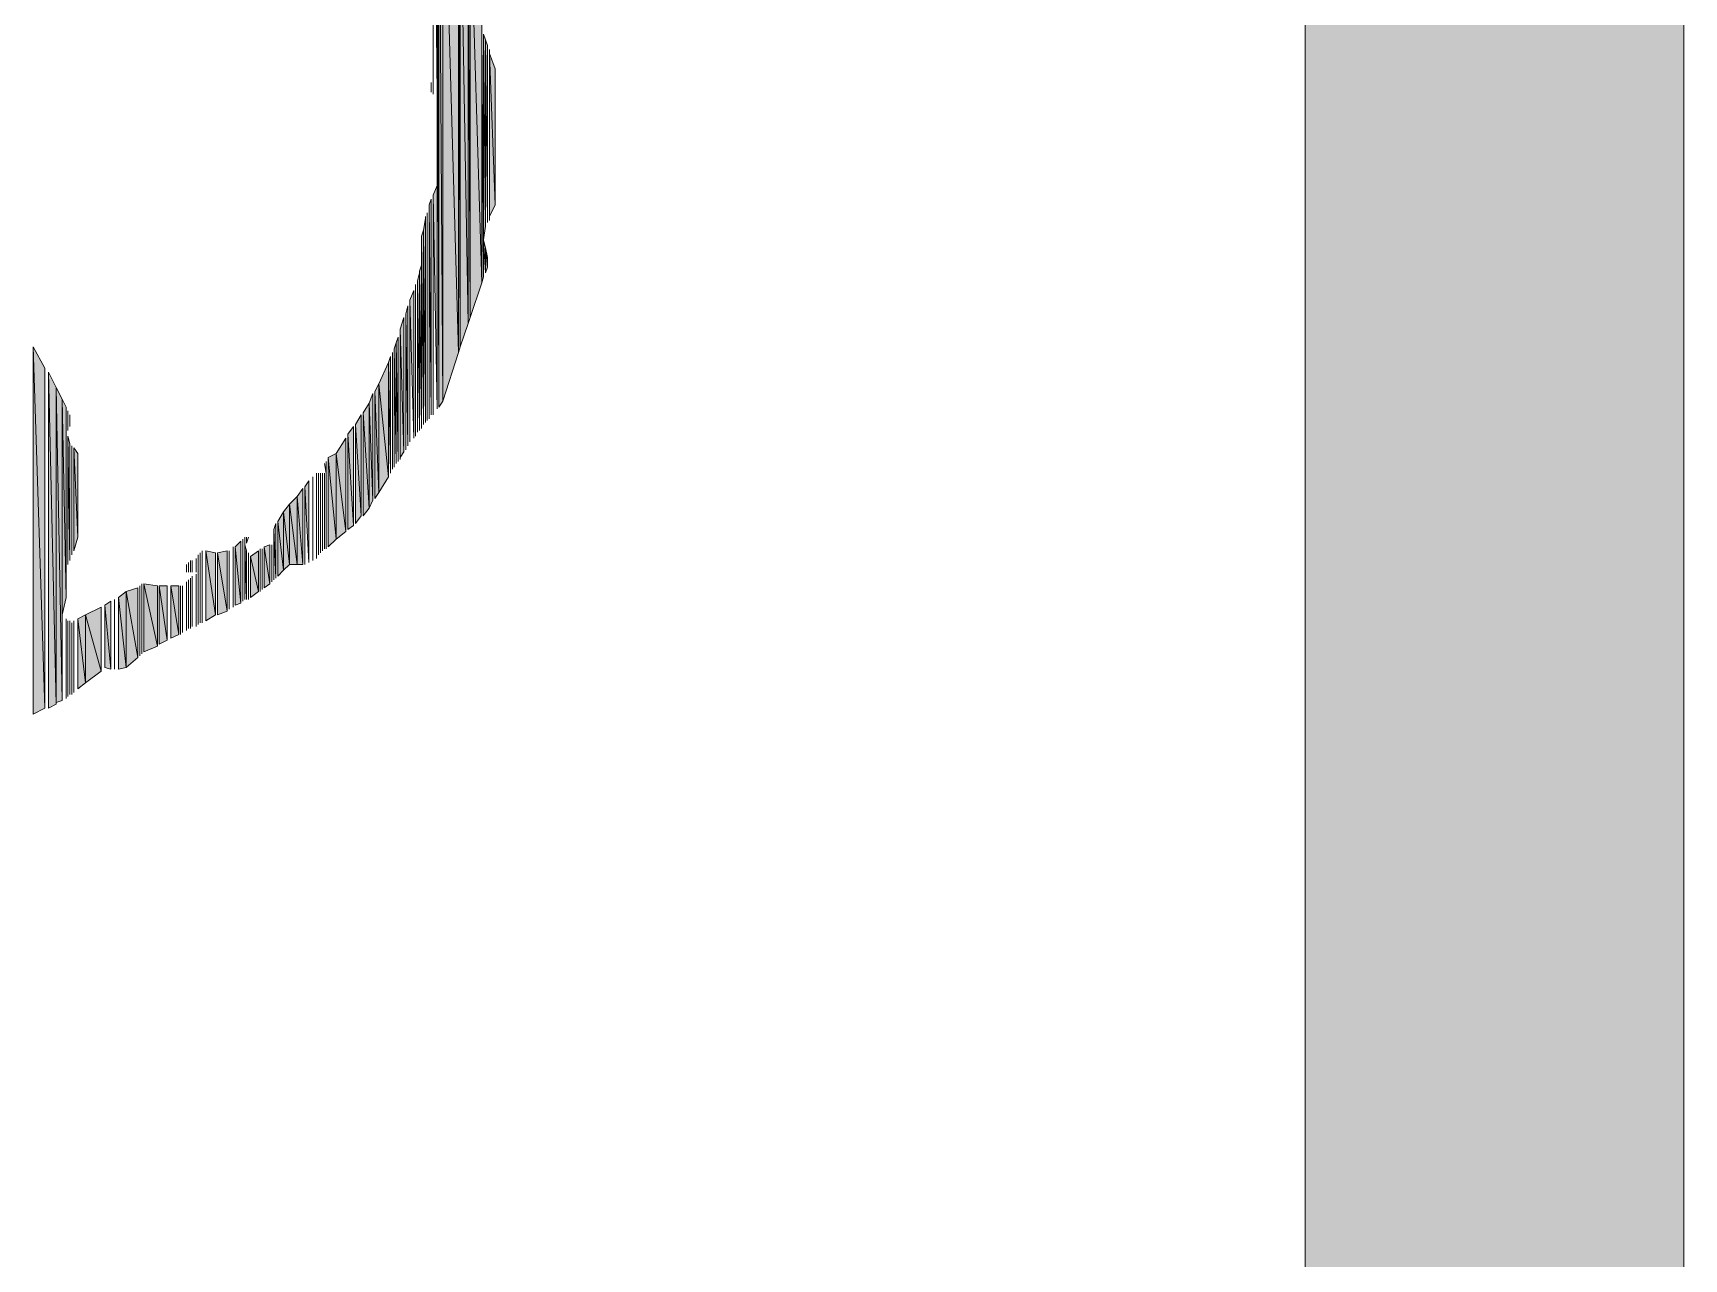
# Model space of a CAD drawing. Header units: millimetres. Extents: x -30643 to 86172, y -19411 to 63186.
# Drawn here: x 83676 to 84274, y -663 to -219 of the extents above; entities that cross this region are included whole.
import ezdxf

# ---------------------------------------------------------------- set-up
doc = ezdxf.new("R2010")
doc.units = ezdxf.units.MM

msp = doc.modelspace()

# ---------------------------------------------------------------- hatches: boundary and pattern name
h = msp.add_hatch(color=0)
h.dxf.hatch_style = 2
h.paths.add_polyline_path([(84273.84, -17512.85), (84136.62, -17374.93), (84136.62, 61150.03), (84273.84, 61287.95)])
h = msp.add_hatch(color=0)
h.dxf.hatch_style = 2
h.paths.add_polyline_path([(83820.67, -219.93), (83820.67, -236.12), (83820.67, -103.83)])
h = msp.add_hatch(color=0)
h.dxf.hatch_style = 2
h.paths.add_polyline_path([(83820.67, -236.12), (83820.67, -105.94), (83820.67, -103.83)])
h = msp.add_hatch(color=0)
h.dxf.hatch_style = 2
h.paths.add_polyline_path([(83822.08, -241.04), (83822.08, -110.16), (83820.67, -105.94)])
h = msp.add_hatch(color=0)
h.dxf.hatch_style = 2
h.paths.add_polyline_path([(83822.78, -354.34), (83822.78, -132.68), (83822.08, -130.57)])
h = msp.add_hatch(color=0)
h.dxf.hatch_style = 2
h.paths.add_polyline_path([(83822.78, -354.34), (83824.19, -352.22), (83822.78, -132.68)])
h = msp.add_hatch(color=0)
h.dxf.hatch_style = 2
h.paths.add_polyline_path([(83824.19, -352.22), (83824.19, -137.6), (83822.78, -132.68)])
h = msp.add_hatch(color=0)
h.dxf.hatch_style = 2
h.paths.add_polyline_path([(83824.19, -352.22), (83829.82, -334.63), (83824.19, -137.6)])
h = msp.add_hatch(color=0)
h.dxf.hatch_style = 2
h.paths.add_polyline_path([(83829.82, -334.63), (83829.82, -155.19), (83824.19, -137.6)])
h = msp.add_hatch(color=0)
h.dxf.hatch_style = 2
h.paths.add_polyline_path([(83829.82, -334.63), (83830.52, -332.52), (83829.82, -155.19)])
h = msp.add_hatch(color=0)
h.dxf.hatch_style = 2
h.paths.add_polyline_path([(83830.52, -332.52), (83830.52, -158.01), (83829.82, -155.19)])
h = msp.add_hatch(color=0)
h.dxf.hatch_style = 2
h.paths.add_polyline_path([(83830.52, -332.52), (83833.33, -324.08), (83830.52, -158.01)])
h = msp.add_hatch(color=0)
h.dxf.hatch_style = 2
h.paths.add_polyline_path([(83833.33, -324.08), (83833.33, -167.86), (83830.52, -158.01)])
h = msp.add_hatch(color=0)
h.dxf.hatch_style = 2
h.paths.add_polyline_path([(83833.33, -324.08), (83834.04, -321.97), (83833.33, -167.86)])
h = msp.add_hatch(color=0)
h.dxf.hatch_style = 2
h.paths.add_polyline_path([(83834.04, -321.97), (83834.04, -171.38), (83833.33, -167.86)])
h = msp.add_hatch(color=0)
h.dxf.hatch_style = 2
h.paths.add_polyline_path([(83834.04, -321.97), (83838.26, -309.3), (83834.04, -171.38)])
h = msp.add_hatch(color=0)
h.dxf.hatch_style = 2
h.paths.add_polyline_path([(83838.26, -309.3), (83838.26, -193.9), (83834.04, -171.38)])
h = msp.add_hatch(color=0)
h.dxf.hatch_style = 2
h.paths.add_polyline_path([(83838.26, -309.3), (83838.96, -307.19), (83838.26, -217.82)])
h = msp.add_hatch(color=0)
h.dxf.hatch_style = 2
h.paths.add_polyline_path([(83838.96, -293.82), (83839.67, -288.89), (83838.96, -219.23)])
h = msp.add_hatch(color=0)
h.dxf.hatch_style = 2
h.paths.add_polyline_path([(83839.67, -288.89), (83839.67, -221.34), (83838.96, -219.23)])
h = msp.add_hatch(color=0)
h.dxf.hatch_style = 2
h.paths.add_polyline_path([(83840.37, -287.49), (83840.37, -223.45), (83839.67, -221.34)])
h = msp.add_hatch(color=0)
h.dxf.hatch_style = 2
h.paths.add_polyline_path([(83841.07, -285.38), (83843.19, -281.15), (83841.07, -226.27)])
h = msp.add_hatch(color=0)
h.dxf.hatch_style = 2
h.paths.add_polyline_path([(83843.19, -281.15), (83843.19, -231.9), (83841.07, -226.27)])
h = msp.add_hatch(color=0)
h.dxf.hatch_style = 2
h.paths.add_polyline_path([(83822.08, -355.04), (83822.08, -274.12), (83820.67, -277.63)])
h = msp.add_hatch(color=0)
h.dxf.hatch_style = 2
h.paths.add_polyline_path([(83819.96, -357.15), (83819.96, -279.04), (83819.26, -281.15)])
h = msp.add_hatch(color=0)
h.dxf.hatch_style = 2
h.paths.add_polyline_path([(83817.85, -359.97), (83817.85, -286.08), (83817.15, -290.3)])
h = msp.add_hatch(color=0)
h.dxf.hatch_style = 2
h.paths.add_polyline_path([(83817.15, -360.67), (83817.15, -290.3), (83816.45, -292.41)])
h = msp.add_hatch(color=0)
h.dxf.hatch_style = 2
h.paths.add_polyline_path([(83816.45, -361.37), (83816.45, -292.41), (83816.45, -300.86)])
h = msp.add_hatch(color=0)
h.dxf.hatch_style = 2
h.paths.add_polyline_path([(83839.67, -305.78), (83839.67, -296.63), (83838.96, -293.82)])
h = msp.add_hatch(color=0)
h.dxf.hatch_style = 2
h.paths.add_polyline_path([(83839.67, -305.78), (83840.37, -303.67), (83839.67, -296.63)])
h = msp.add_hatch(color=0)
h.dxf.hatch_style = 2
h.paths.add_polyline_path([(83840.37, -303.67), (83840.37, -300.15), (83839.67, -296.63)])
h = msp.add_hatch(color=0)
h.dxf.hatch_style = 2
h.paths.add_polyline_path([(83816.45, -362.08), (83816.45, -302.97), (83815.74, -305.08)])
h = msp.add_hatch(color=0)
h.dxf.hatch_style = 2
h.paths.add_polyline_path([(83816.45, -362.08), (83816.45, -300.86), (83816.45, -302.97)])
h = msp.add_hatch(color=0)
h.dxf.hatch_style = 2
h.paths.add_polyline_path([(83815.74, -362.78), (83815.74, -305.78), (83815.04, -308.6)])
h = msp.add_hatch(color=0)
h.dxf.hatch_style = 2
h.paths.add_polyline_path([(83813.63, -365.59), (83813.63, -312.12), (83812.22, -315.63)])
h = msp.add_hatch(color=0)
h.dxf.hatch_style = 2
h.paths.add_polyline_path([(83810.11, -370.52), (83810.11, -321.97), (83808.71, -326.19)])
h = msp.add_hatch(color=0)
h.dxf.hatch_style = 2
h.paths.add_polyline_path([(83811.52, -368.41), (83811.52, -317.74), (83810.82, -320.56)])
h = msp.add_hatch(color=0)
h.dxf.hatch_style = 2
h.paths.add_polyline_path([(83808.71, -372.63), (83808.71, -326.19), (83808.71, -328.3)])
h = msp.add_hatch(color=0)
h.dxf.hatch_style = 2
h.paths.add_polyline_path([(83808.71, -372.63), (83810.11, -370.52), (83808.71, -326.19)])
h = msp.add_hatch(color=0)
h.dxf.hatch_style = 2
h.paths.add_polyline_path([(83675.71, -465.52), (83679.93, -463.41), (83675.71, -332.52)])
h = msp.add_hatch(color=0)
h.dxf.hatch_style = 2
h.paths.add_polyline_path([(83679.93, -463.41), (83679.93, -340.26), (83675.71, -332.52)])
h = msp.add_hatch(color=0)
h.dxf.hatch_style = 2
h.paths.add_polyline_path([(83807.3, -374.74), (83807.3, -331.11), (83806.59, -333.23)])
h = msp.add_hatch(color=0)
h.dxf.hatch_style = 2
h.paths.add_polyline_path([(83808, -374.04), (83808, -329), (83807.3, -331.11)])
h = msp.add_hatch(color=0)
h.dxf.hatch_style = 2
h.paths.add_polyline_path([(83804.48, -379.67), (83804.48, -338.15), (83800.96, -345.89)])
h = msp.add_hatch(color=0)
h.dxf.hatch_style = 2
h.paths.add_polyline_path([(83805.19, -378.26), (83805.19, -336.04), (83804.48, -338.15)])
h = msp.add_hatch(color=0)
h.dxf.hatch_style = 2
h.paths.add_polyline_path([(83681.34, -463.41), (83684.15, -462), (83681.34, -341.67)])
h = msp.add_hatch(color=0)
h.dxf.hatch_style = 2
h.paths.add_polyline_path([(83684.15, -462), (83684.15, -347.3), (83681.34, -341.67)])
h = msp.add_hatch(color=0)
h.dxf.hatch_style = 2
h.paths.add_polyline_path([(83800.96, -385.3), (83800.96, -345.89), (83799.56, -348.71)])
h = msp.add_hatch(color=0)
h.dxf.hatch_style = 2
h.paths.add_polyline_path([(83800.96, -385.3), (83804.48, -379.67), (83800.96, -345.89)])
h = msp.add_hatch(color=0)
h.dxf.hatch_style = 2
h.paths.add_polyline_path([(83684.15, -461.3), (83686.27, -460.59), (83684.15, -347.3)])
h = msp.add_hatch(color=0)
h.dxf.hatch_style = 2
h.paths.add_polyline_path([(83686.27, -460.59), (83686.27, -351.52), (83684.15, -347.3)])
h = msp.add_hatch(color=0)
h.dxf.hatch_style = 2
h.paths.add_polyline_path([(83686.27, -429.63), (83687.67, -423.3), (83686.27, -351.52)])
h = msp.add_hatch(color=0)
h.dxf.hatch_style = 2
h.paths.add_polyline_path([(83687.67, -423.3), (83687.67, -354.34), (83686.27, -351.52)])
h = msp.add_hatch(color=0)
h.dxf.hatch_style = 2
h.paths.add_polyline_path([(83798.85, -388.11), (83798.85, -349.41), (83797.45, -352.93)])
h = msp.add_hatch(color=0)
h.dxf.hatch_style = 2
h.paths.add_polyline_path([(83799.56, -387.41), (83800.96, -385.3), (83799.56, -348.71)])
h = msp.add_hatch(color=0)
h.dxf.hatch_style = 2
h.paths.add_polyline_path([(83794.63, -393.74), (83794.63, -357.15), (83792.52, -360.67)])
h = msp.add_hatch(color=0)
h.dxf.hatch_style = 2
h.paths.add_polyline_path([(83797.45, -390.93), (83797.45, -352.93), (83795.34, -356.45)])
h = msp.add_hatch(color=0)
h.dxf.hatch_style = 2
h.paths.add_polyline_path([(83795.34, -393.74), (83797.45, -390.93), (83795.34, -356.45)])
h = msp.add_hatch(color=0)
h.dxf.hatch_style = 2
h.paths.add_polyline_path([(83797.45, -390.93), (83798.85, -388.11), (83797.45, -352.93)])
h = msp.add_hatch(color=0)
h.dxf.hatch_style = 2
h.paths.add_polyline_path([(83791.82, -397.26), (83791.82, -361.37), (83789.71, -364.19)])
h = msp.add_hatch(color=0)
h.dxf.hatch_style = 2
h.paths.add_polyline_path([(83789.71, -398.67), (83791.82, -397.26), (83789.71, -364.19)])
h = msp.add_hatch(color=0)
h.dxf.hatch_style = 2
h.paths.add_polyline_path([(83792.52, -396.56), (83794.63, -393.74), (83792.52, -360.67)])
h = msp.add_hatch(color=0)
h.dxf.hatch_style = 2
h.paths.add_polyline_path([(83689.08, -409.93), (83689.08, -367.71), (83688.38, -364.89)])
h = msp.add_hatch(color=0)
h.dxf.hatch_style = 2
h.paths.add_polyline_path([(83690.49, -406.41), (83691.89, -401.48), (83690.49, -369.11)])
h = msp.add_hatch(color=0)
h.dxf.hatch_style = 2
h.paths.add_polyline_path([(83691.89, -401.48), (83691.89, -371.22), (83690.49, -369.11)])
h = msp.add_hatch(color=0)
h.dxf.hatch_style = 2
h.paths.add_polyline_path([(83789, -399.37), (83789, -365.59), (83785.48, -371.22)])
h = msp.add_hatch(color=0)
h.dxf.hatch_style = 2
h.paths.add_polyline_path([(83785.48, -402.19), (83785.48, -371.22), (83782.67, -372.63)])
h = msp.add_hatch(color=0)
h.dxf.hatch_style = 2
h.paths.add_polyline_path([(83782.67, -405), (83785.48, -402.19), (83782.67, -372.63)])
h = msp.add_hatch(color=0)
h.dxf.hatch_style = 2
h.paths.add_polyline_path([(83785.48, -402.19), (83789, -399.37), (83785.48, -371.22)])
h = msp.add_hatch(color=0)
h.dxf.hatch_style = 2
h.paths.add_polyline_path([(83775.63, -410.63), (83775.63, -381.08), (83774.22, -383.19)])
h = msp.add_hatch(color=0)
h.dxf.hatch_style = 2
h.paths.add_polyline_path([(83771.41, -411.33), (83771.41, -386.71), (83768.6, -389.52)])
h = msp.add_hatch(color=0)
h.dxf.hatch_style = 2
h.paths.add_polyline_path([(83773.52, -411.33), (83773.52, -383.89), (83771.41, -386.71)])
h = msp.add_hatch(color=0)
h.dxf.hatch_style = 2
h.paths.add_polyline_path([(83771.41, -411.33), (83773.52, -411.33), (83771.41, -386.71)])
h = msp.add_hatch(color=0)
h.dxf.hatch_style = 2
h.paths.add_polyline_path([(83766.48, -413.44), (83766.48, -392.33), (83764.37, -395.85)])
h = msp.add_hatch(color=0)
h.dxf.hatch_style = 2
h.paths.add_polyline_path([(83768.6, -411.33), (83768.6, -389.52), (83766.48, -392.33)])
h = msp.add_hatch(color=0)
h.dxf.hatch_style = 2
h.paths.add_polyline_path([(83766.48, -413.44), (83768.6, -411.33), (83766.48, -392.33)])
h = msp.add_hatch(color=0)
h.dxf.hatch_style = 2
h.paths.add_polyline_path([(83768.6, -411.33), (83771.41, -411.33), (83768.6, -389.52)])
h = msp.add_hatch(color=0)
h.dxf.hatch_style = 2
h.paths.add_polyline_path([(83763.67, -416.26), (83763.67, -396.56), (83762.97, -398.67)])
h = msp.add_hatch(color=0)
h.dxf.hatch_style = 2
h.paths.add_polyline_path([(83764.37, -415.56), (83766.48, -413.44), (83764.37, -395.85)])
h = msp.add_hatch(color=0)
h.dxf.hatch_style = 2
h.paths.add_polyline_path([(83738.34, -431.74), (83741.86, -429.63), (83738.34, -406.41)])
h = msp.add_hatch(color=0)
h.dxf.hatch_style = 2
h.paths.add_polyline_path([(83741.86, -429.63), (83741.86, -407.11), (83738.34, -406.41)])
h = msp.add_hatch(color=0)
h.dxf.hatch_style = 2
h.paths.add_polyline_path([(83746.08, -428.22), (83746.08, -406.41), (83742.56, -407.11)])
h = msp.add_hatch(color=0)
h.dxf.hatch_style = 2
h.paths.add_polyline_path([(83751, -425.41), (83751, -402.89), (83748.89, -405)])
h = msp.add_hatch(color=0)
h.dxf.hatch_style = 2
h.paths.add_polyline_path([(83748.89, -426.11), (83751, -425.41), (83748.89, -405)])
h = msp.add_hatch(color=0)
h.dxf.hatch_style = 2
h.paths.add_polyline_path([(83753.11, -424), (83753.11, -406.41), (83752.41, -404.3)])
h = msp.add_hatch(color=0)
h.dxf.hatch_style = 2
h.paths.add_polyline_path([(83757.34, -421.19), (83757.34, -406.41), (83754.52, -408.52)])
h = msp.add_hatch(color=0)
h.dxf.hatch_style = 2
h.paths.add_polyline_path([(83761.56, -418.37), (83761.56, -404.3), (83759.45, -405)])
h = msp.add_hatch(color=0)
h.dxf.hatch_style = 2
h.paths.add_polyline_path([(83759.45, -419.78), (83761.56, -418.37), (83759.45, -405)])
h = msp.add_hatch(color=0)
h.dxf.hatch_style = 2
h.paths.add_polyline_path([(83742.56, -429.63), (83746.08, -428.22), (83742.56, -407.11)])
h = msp.add_hatch(color=0)
h.dxf.hatch_style = 2
h.paths.add_polyline_path([(83754.52, -423.3), (83757.34, -421.19), (83754.52, -408.52)])
h = msp.add_hatch(color=0)
h.dxf.hatch_style = 2
h.paths.add_polyline_path([(83687.67, -423.3), (83687.67, -419.78), (83687.67, -413.44)])
h = msp.add_hatch(color=0)
h.dxf.hatch_style = 2
h.paths.add_polyline_path([(83715.82, -443), (83720.75, -440.89), (83715.82, -418.37)])
h = msp.add_hatch(color=0)
h.dxf.hatch_style = 2
h.paths.add_polyline_path([(83720.75, -440.89), (83720.75, -419.07), (83715.82, -418.37)])
h = msp.add_hatch(color=0)
h.dxf.hatch_style = 2
h.paths.add_polyline_path([(83709.49, -448.63), (83709.49, -421.19), (83706.67, -423.3)])
h = msp.add_hatch(color=0)
h.dxf.hatch_style = 2
h.paths.add_polyline_path([(83706.67, -449.33), (83709.49, -448.63), (83706.67, -423.3)])
h = msp.add_hatch(color=0)
h.dxf.hatch_style = 2
h.paths.add_polyline_path([(83713.71, -445.11), (83713.71, -419.78), (83709.49, -421.19)])
h = msp.add_hatch(color=0)
h.dxf.hatch_style = 2
h.paths.add_polyline_path([(83709.49, -448.63), (83713.71, -445.11), (83709.49, -421.19)])
h = msp.add_hatch(color=0)
h.dxf.hatch_style = 2
h.paths.add_polyline_path([(83721.45, -440.18), (83724.26, -438.78), (83721.45, -419.07)])
h = msp.add_hatch(color=0)
h.dxf.hatch_style = 2
h.paths.add_polyline_path([(83724.26, -438.78), (83724.26, -419.07), (83721.45, -419.07)])
h = msp.add_hatch(color=0)
h.dxf.hatch_style = 2
h.paths.add_polyline_path([(83725.67, -438.07), (83728.49, -436.67), (83725.67, -419.07)])
h = msp.add_hatch(color=0)
h.dxf.hatch_style = 2
h.paths.add_polyline_path([(83728.49, -436.67), (83728.49, -419.07), (83725.67, -419.07)])
h = msp.add_hatch(color=0)
h.dxf.hatch_style = 2
h.paths.add_polyline_path([(83694.71, -454.26), (83694.71, -429.63), (83691.89, -431.04)])
h = msp.add_hatch(color=0)
h.dxf.hatch_style = 2
h.paths.add_polyline_path([(83700.34, -450.04), (83700.34, -426.81), (83694.71, -429.63)])
h = msp.add_hatch(color=0)
h.dxf.hatch_style = 2
h.paths.add_polyline_path([(83694.71, -454.26), (83700.34, -450.04), (83694.71, -429.63)])
h = msp.add_hatch(color=0)
h.dxf.hatch_style = 2
h.paths.add_polyline_path([(83703.86, -449.33), (83703.86, -424.7), (83701.75, -426.11)])
h = msp.add_hatch(color=0)
h.dxf.hatch_style = 2
h.paths.add_polyline_path([(83701.75, -448.63), (83703.86, -449.33), (83701.75, -426.11)])
h = msp.add_hatch(color=0)
h.dxf.hatch_style = 2
h.paths.add_polyline_path([(83691.89, -456.37), (83694.71, -454.26), (83691.89, -431.04)])

# ---------------------------------------------------------------- linework, layer by layer
at = {"color": 0, "lineweight": 0}
for points in [[(84273.84, -17512.85), (84136.62, -17374.93), (84136.62, 61150.03), (84273.84, 61287.95)], [(83820.67, -219.93), (83820.67, -103.83)], [(83820.67, -219.93), (83820.67, -236.12), (83820.67, -103.83)], [(83820.67, -236.12), (83820.67, -105.94), (83820.67, -103.83)], [(83820.67, -241.04), (83820.67, -105.94)], [(83822.08, -241.04), (83822.08, -110.16), (83820.67, -105.94)], [(83822.08, -355.04), (83822.08, -130.57)], [(83822.08, -355.04), (83822.08, -130.57)], [(83822.08, -355.04), (83822.08, -130.57)], [(83822.78, -354.34), (83822.78, -132.68), (83822.08, -130.57)], [(83822.78, -354.34), (83824.19, -352.22), (83822.78, -132.68)], [(83824.19, -352.22), (83824.19, -137.6), (83822.78, -132.68)], [(83824.19, -352.22), (83829.82, -334.63), (83824.19, -137.6)], [(83829.82, -334.63), (83829.82, -155.19), (83824.19, -137.6)], [(83829.82, -334.63), (83830.52, -332.52), (83829.82, -155.19)], [(83830.52, -332.52), (83830.52, -158.01), (83829.82, -155.19)], [(83830.52, -332.52), (83833.33, -324.08), (83830.52, -158.01)], [(83833.33, -324.08), (83833.33, -167.86), (83830.52, -158.01)], [(83833.33, -324.08), (83834.04, -321.97), (83833.33, -167.86)], [(83834.04, -321.97), (83834.04, -171.38), (83833.33, -167.86)], [(83834.04, -321.97), (83838.26, -309.3), (83834.04, -171.38)], [(83838.26, -309.3), (83838.26, -193.9), (83834.04, -171.38)], [(83838.26, -309.3), (83838.96, -307.19), (83838.26, -217.82)], [(83838.96, -307.19), (83838.96, -219.23)], [(83838.96, -293.82), (83839.67, -288.89), (83838.96, -219.23)], [(83839.67, -288.89), (83839.67, -221.34), (83838.96, -219.23)], [(83839.67, -288.89), (83839.67, -221.34)], [(83840.37, -287.49), (83840.37, -223.45), (83839.67, -221.34)], [(83840.37, -287.49), (83840.37, -223.45)], [(83841.07, -286.78), (83841.07, -224.86)], [(83841.07, -286.78), (83841.07, -224.86)], [(83841.07, -285.38), (83841.07, -226.27)], [(83841.07, -285.38), (83843.19, -281.15), (83841.07, -226.27)], [(83843.19, -281.15), (83843.19, -231.9), (83841.07, -226.27)], [(83819.96, -240.34), (83819.96, -236.82)], [(83819.96, -240.34), (83819.96, -236.82)], [(83820.67, -241.04), (83820.67, -236.12)], [(83820.67, -240.34), (83820.67, -236.82)], [(83820.67, -240.34), (83820.67, -236.82)], [(83822.08, -355.04), (83822.08, -274.12), (83820.67, -277.63)], [(83819.96, -357.15), (83819.96, -279.04), (83819.26, -281.15)], [(83819.96, -357.15), (83819.96, -279.04)], [(83820.67, -356.45), (83820.67, -277.63)], [(83820.67, -356.45), (83820.67, -277.63)], [(83820.67, -357.15), (83820.67, -279.04)], [(83820.67, -357.15), (83820.67, -279.04)], [(83817.85, -359.97), (83817.85, -286.08), (83817.15, -290.3)], [(83817.85, -359.97), (83817.85, -285.38)], [(83817.85, -359.97), (83817.85, -285.38)], [(83817.85, -359.97), (83817.85, -286.08)], [(83818.56, -359.26), (83818.56, -283.97)], [(83818.56, -359.26), (83818.56, -283.97)], [(83819.26, -357.85), (83819.26, -281.15)], [(83819.26, -357.85), (83819.26, -281.15)], [(83819.26, -358.56), (83819.26, -282.56)], [(83819.26, -358.56), (83819.26, -282.56)], [(83817.15, -360.67), (83817.15, -290.3), (83816.45, -292.41)], [(83816.45, -361.37), (83816.45, -292.41), (83816.45, -300.86)], [(83816.45, -361.37), (83816.45, -292.41)], [(83817.15, -360.67), (83817.15, -290.3)], [(83838.96, -307.19), (83838.96, -293.82)], [(83839.67, -305.78), (83839.67, -296.63), (83838.96, -293.82)], [(83839.67, -305.78), (83840.37, -303.67), (83839.67, -296.63)], [(83840.37, -303.67), (83840.37, -300.15), (83839.67, -296.63)], [(83816.45, -362.08), (83816.45, -302.97), (83815.74, -305.08)], [(83816.45, -362.08), (83816.45, -300.86), (83816.45, -302.97)], [(83816.45, -362.08), (83816.45, -300.86)], [(83816.45, -362.08), (83816.45, -302.97)], [(83840.37, -303.67), (83840.37, -300.15)], [(83814.33, -364.19), (83814.33, -310)], [(83814.33, -364.19), (83814.33, -310)], [(83814.33, -364.89), (83814.33, -310.71)], [(83814.33, -364.89), (83814.33, -310.71)], [(83815.74, -362.78), (83815.74, -305.78), (83815.04, -308.6)], [(83815.04, -363.48), (83815.04, -308.6)], [(83815.04, -363.48), (83815.04, -308.6)], [(83815.74, -362.08), (83815.74, -305.08)], [(83815.74, -362.08), (83815.74, -305.08)], [(83815.74, -362.78), (83815.74, -305.78)], [(83813.63, -365.59), (83813.63, -312.12), (83812.22, -315.63)], [(83812.22, -367), (83812.22, -315.63)], [(83812.22, -367), (83812.22, -315.63)], [(83812.22, -367), (83812.22, -316.34)], [(83812.22, -367), (83812.22, -316.34)], [(83812.22, -367), (83812.22, -316.34)], [(83812.22, -367), (83812.22, -316.34)], [(83813.63, -365.59), (83813.63, -312.12)], [(83810.11, -370.52), (83810.11, -321.97), (83808.71, -326.19)], [(83810.11, -370.52), (83810.11, -321.97)], [(83811.52, -368.41), (83811.52, -317.74), (83810.82, -320.56)], [(83810.82, -369.82), (83810.82, -320.56)], [(83810.82, -369.82), (83810.82, -320.56)], [(83811.52, -368.41), (83811.52, -317.74)], [(83808.71, -372.63), (83808.71, -326.19), (83808.71, -328.3)], [(83808.71, -372.63), (83810.11, -370.52), (83808.71, -326.19)], [(83808.71, -373.34), (83808.71, -328.3)], [(83808.71, -373.34), (83808.71, -328.3)], [(83675.71, -465.52), (83675.71, -332.52)], [(83675.71, -465.52), (83679.93, -463.41), (83675.71, -332.52)], [(83679.93, -463.41), (83679.93, -340.26), (83675.71, -332.52)], [(83805.89, -376.85), (83805.89, -334.63)], [(83805.89, -376.85), (83805.89, -334.63)], [(83807.3, -374.74), (83807.3, -331.11), (83806.59, -333.23)], [(83806.59, -376.15), (83806.59, -333.23)], [(83806.59, -376.15), (83806.59, -333.23)], [(83808, -374.04), (83808, -329), (83807.3, -331.11)], [(83807.3, -374.74), (83807.3, -331.11)], [(83808, -374.04), (83808, -329)], [(83679.93, -463.41), (83679.93, -340.26)], [(83804.48, -379.67), (83804.48, -338.15), (83800.96, -345.89)], [(83805.19, -378.26), (83805.19, -336.04), (83804.48, -338.15)], [(83804.48, -379.67), (83804.48, -338.15)], [(83805.19, -378.26), (83805.19, -336.04)], [(83681.34, -463.41), (83681.34, -341.67)], [(83681.34, -463.41), (83684.15, -462), (83681.34, -341.67)], [(83684.15, -462), (83684.15, -347.3), (83681.34, -341.67)], [(83800.96, -385.3), (83800.96, -345.89), (83799.56, -348.71)], [(83800.96, -385.3), (83804.48, -379.67), (83800.96, -345.89)], [(83684.15, -462), (83684.15, -347.3)], [(83684.15, -461.3), (83684.15, -347.3)], [(83684.15, -461.3), (83686.27, -460.59), (83684.15, -347.3)], [(83686.27, -460.59), (83686.27, -351.52), (83684.15, -347.3)], [(83686.27, -429.63), (83687.67, -423.3), (83686.27, -351.52)], [(83687.67, -423.3), (83687.67, -354.34), (83686.27, -351.52)], [(83798.85, -388.11), (83798.85, -349.41), (83797.45, -352.93)], [(83798.85, -388.11), (83798.85, -349.41)], [(83799.56, -387.41), (83799.56, -348.71)], [(83799.56, -387.41), (83800.96, -385.3), (83799.56, -348.71)], [(83687.67, -423.3), (83687.67, -354.34)], [(83687.67, -423.3), (83687.67, -354.34)], [(83687.67, -423.3), (83687.67, -354.34)], [(83687.67, -423.3), (83687.67, -354.34)], [(83687.67, -413.44), (83687.67, -354.34)], [(83687.67, -412.74), (83687.67, -355.04)], [(83687.67, -412.74), (83687.67, -355.04)], [(83687.67, -412.74), (83687.67, -355.04)], [(83687.67, -412.74), (83687.67, -355.04)], [(83687.67, -412.04), (83687.67, -355.04)], [(83687.67, -363.48), (83687.67, -355.04)], [(83688.38, -362.78), (83688.38, -355.74)], [(83688.38, -362.78), (83688.38, -355.74)], [(83689.08, -361.37), (83689.08, -357.15)], [(83689.08, -361.37), (83689.08, -357.15)], [(83689.08, -359.97), (83689.08, -357.85)], [(83689.08, -359.97), (83689.08, -357.85)], [(83794.63, -393.74), (83794.63, -357.15), (83792.52, -360.67)], [(83794.63, -393.74), (83794.63, -357.15)], [(83797.45, -390.93), (83797.45, -352.93), (83795.34, -356.45)], [(83795.34, -393.74), (83795.34, -356.45)], [(83795.34, -393.74), (83797.45, -390.93), (83795.34, -356.45)], [(83795.34, -393.74), (83795.34, -357.15)], [(83795.34, -393.74), (83795.34, -357.15)], [(83797.45, -390.93), (83798.85, -388.11), (83797.45, -352.93)], [(83687.67, -412.04), (83687.67, -363.48)], [(83791.82, -397.26), (83791.82, -361.37), (83789.71, -364.19)], [(83789.71, -398.67), (83789.71, -364.19)], [(83789.71, -398.67), (83791.82, -397.26), (83789.71, -364.19)], [(83791.82, -397.26), (83791.82, -361.37)], [(83792.52, -396.56), (83792.52, -360.67)], [(83792.52, -396.56), (83794.63, -393.74), (83792.52, -360.67)], [(83688.38, -411.33), (83688.38, -364.89)], [(83688.38, -411.33), (83688.38, -364.89)], [(83689.08, -409.93), (83689.08, -367.71), (83688.38, -364.89)], [(83689.08, -409.93), (83689.08, -367.71)], [(83689.08, -408.52), (83689.08, -368.41)], [(83689.08, -408.52), (83689.08, -368.41)], [(83689.78, -407.82), (83689.78, -368.41)], [(83689.78, -407.82), (83689.78, -368.41)], [(83690.49, -406.41), (83690.49, -369.11)], [(83690.49, -406.41), (83690.49, -369.11)], [(83690.49, -406.41), (83690.49, -369.11)], [(83690.49, -406.41), (83691.89, -401.48), (83690.49, -369.11)], [(83691.89, -401.48), (83691.89, -371.22), (83690.49, -369.11)], [(83789, -399.37), (83789, -365.59), (83785.48, -371.22)], [(83789, -399.37), (83789, -365.59)], [(83781.26, -374.74), (83781.97, -378.26)], [(83781.97, -378.26), (83781.97, -374.04)], [(83781.97, -405.7), (83781.97, -374.04)], [(83785.48, -402.19), (83785.48, -371.22), (83782.67, -372.63)], [(83782.67, -405), (83782.67, -372.63)], [(83782.67, -405), (83785.48, -402.19), (83782.67, -372.63)], [(83785.48, -402.19), (83789, -399.37), (83785.48, -371.22)], [(83775.63, -410.63), (83775.63, -381.08), (83774.22, -383.19)], [(83775.63, -410.63), (83775.63, -381.08)], [(83777.04, -409.93), (83777.04, -379.67)], [(83777.04, -409.93), (83777.04, -379.67)], [(83778.45, -409.22), (83778.45, -378.26)], [(83778.45, -409.22), (83778.45, -378.26)], [(83779.15, -407.82), (83779.15, -378.26)], [(83779.15, -407.82), (83779.15, -378.26)], [(83779.85, -407.11), (83779.85, -378.26)], [(83779.85, -407.11), (83779.85, -378.26)], [(83780.56, -406.41), (83780.56, -378.26)], [(83780.56, -406.41), (83780.56, -378.26)], [(83780.56, -406.41), (83780.56, -378.26)], [(83780.56, -406.41), (83780.56, -378.26)], [(83781.26, -405.7), (83781.26, -378.26)], [(83781.26, -405.7), (83781.26, -378.26)], [(83781.26, -405.7), (83781.26, -378.26)], [(83781.26, -405.7), (83781.26, -378.26)], [(83781.97, -405.7), (83781.97, -378.26)], [(83771.41, -411.33), (83771.41, -386.71), (83768.6, -389.52)], [(83773.52, -411.33), (83773.52, -383.89), (83771.41, -386.71)], [(83771.41, -411.33), (83771.41, -386.71)], [(83771.41, -411.33), (83771.41, -386.71)], [(83771.41, -411.33), (83773.52, -411.33), (83771.41, -386.71)], [(83773.52, -411.33), (83773.52, -383.89)], [(83774.22, -411.33), (83774.22, -383.19)], [(83774.22, -411.33), (83774.22, -383.19)], [(83766.48, -413.44), (83766.48, -392.33), (83764.37, -395.85)], [(83768.6, -411.33), (83768.6, -389.52), (83766.48, -392.33)], [(83766.48, -413.44), (83768.6, -411.33), (83766.48, -392.33)], [(83768.6, -411.33), (83768.6, -389.52)], [(83768.6, -411.33), (83768.6, -389.52)], [(83768.6, -411.33), (83771.41, -411.33), (83768.6, -389.52)], [(83763.67, -416.26), (83763.67, -396.56), (83762.97, -398.67)], [(83762.97, -404.3), (83762.97, -398.67)], [(83762.97, -416.96), (83762.97, -398.67)], [(83763.67, -416.26), (83763.67, -396.56)], [(83764.37, -415.56), (83764.37, -395.85)], [(83764.37, -415.56), (83766.48, -413.44), (83764.37, -395.85)], [(83736.93, -432.44), (83736.93, -406.41)], [(83736.93, -432.44), (83736.93, -406.41)], [(83738.34, -431.74), (83738.34, -406.41)], [(83738.34, -431.74), (83741.86, -429.63), (83738.34, -406.41)], [(83741.86, -429.63), (83741.86, -407.11), (83738.34, -406.41)], [(83746.08, -428.22), (83746.08, -406.41), (83742.56, -407.11)], [(83746.08, -428.22), (83746.08, -406.41)], [(83746.78, -427.52), (83746.78, -406.41)], [(83746.78, -427.52), (83746.78, -406.41)], [(83746.78, -427.52), (83746.78, -406.41)], [(83746.78, -427.52), (83746.78, -406.41)], [(83748.19, -426.81), (83748.19, -405)], [(83748.19, -426.81), (83748.19, -405)], [(83751, -425.41), (83751, -402.89), (83748.89, -405)], [(83748.89, -426.11), (83748.89, -405)], [(83748.89, -426.11), (83751, -425.41), (83748.89, -405)], [(83751, -425.41), (83751, -402.89)], [(83751.71, -424.7), (83751.71, -402.19)], [(83751.71, -424.7), (83751.71, -402.19)], [(83752.41, -424), (83752.41, -401.48)], [(83752.41, -424), (83752.41, -401.48)], [(83752.41, -424), (83752.41, -401.48)], [(83752.41, -404.3), (83752.41, -401.48)], [(83752.41, -424), (83752.41, -404.3)], [(83753.11, -424), (83753.11, -406.41), (83752.41, -404.3)], [(83753.11, -403.59), (83753.11, -401.48)], [(83753.11, -403.59), (83753.82, -401.48)], [(83753.11, -424), (83753.11, -406.41)], [(83757.34, -421.19), (83757.34, -406.41), (83754.52, -408.52)], [(83757.34, -421.19), (83757.34, -406.41)], [(83757.34, -421.19), (83757.34, -406.41)], [(83757.34, -421.19), (83757.34, -406.41)], [(83758.04, -421.19), (83758.04, -405.7)], [(83758.04, -421.19), (83758.04, -405.7)], [(83758.74, -420.48), (83758.74, -405.7)], [(83758.74, -420.48), (83758.74, -405.7)], [(83761.56, -418.37), (83761.56, -404.3), (83759.45, -405)], [(83759.45, -419.78), (83759.45, -405)], [(83759.45, -419.78), (83761.56, -418.37), (83759.45, -405)], [(83761.56, -418.37), (83761.56, -404.3)], [(83762.26, -417.67), (83762.26, -404.3)], [(83762.26, -417.67), (83762.26, -404.3)], [(83762.97, -416.96), (83762.97, -404.3)], [(83762.97, -416.96), (83762.97, -404.3)], [(83762.97, -416.96), (83762.97, -404.3)], [(83731.3, -414.15), (83731.3, -411.33)], [(83731.3, -414.15), (83731.3, -411.33)], [(83732, -414.15), (83732, -410.63)], [(83732, -414.15), (83732, -410.63)], [(83732.71, -414.15), (83732.71, -409.93)], [(83732.71, -414.15), (83732.71, -409.93)], [(83733.41, -414.15), (83733.41, -409.93)], [(83733.41, -414.15), (83733.41, -409.93)], [(83733.41, -414.15), (83733.41, -409.93)], [(83733.41, -414.15), (83733.41, -409.93)], [(83734.82, -414.15), (83734.82, -409.22)], [(83734.82, -414.15), (83734.82, -409.22)], [(83734.82, -414.15), (83734.82, -409.22)], [(83734.82, -414.15), (83734.82, -409.22)], [(83735.52, -413.44), (83735.52, -407.82)], [(83735.52, -413.44), (83735.52, -407.82)], [(83735.52, -413.44), (83735.52, -407.82)], [(83735.52, -433.15), (83735.52, -407.82)], [(83736.23, -432.44), (83736.23, -407.11)], [(83736.23, -432.44), (83736.23, -407.11)], [(83741.86, -429.63), (83741.86, -407.11)], [(83742.56, -429.63), (83742.56, -407.11)], [(83742.56, -429.63), (83746.08, -428.22), (83742.56, -407.11)], [(83753.82, -424), (83753.82, -407.11)], [(83753.82, -424), (83753.82, -407.11)], [(83754.52, -423.3), (83754.52, -408.52)], [(83754.52, -423.3), (83757.34, -421.19), (83754.52, -408.52)], [(83687.67, -423.3), (83687.67, -419.78), (83687.67, -413.44)], [(83715.12, -443.7), (83715.12, -418.37)], [(83715.12, -443.7), (83715.12, -418.37)], [(83715.82, -443), (83715.82, -418.37)], [(83715.82, -443), (83720.75, -440.89), (83715.82, -418.37)], [(83720.75, -440.89), (83720.75, -419.07), (83715.82, -418.37)], [(83731.3, -435.26), (83731.3, -417.67)], [(83731.3, -435.26), (83731.3, -417.67)], [(83732, -434.56), (83732, -416.96)], [(83732, -434.56), (83732, -416.96)], [(83732.71, -434.56), (83732.71, -416.26)], [(83732.71, -434.56), (83732.71, -416.26)], [(83733.41, -433.85), (83733.41, -415.56)], [(83733.41, -433.85), (83733.41, -415.56)], [(83733.41, -433.85), (83733.41, -415.56)], [(83733.41, -433.85), (83733.41, -415.56)], [(83734.82, -433.85), (83734.82, -414.85)], [(83734.82, -433.85), (83734.82, -414.85)], [(83734.82, -433.85), (83734.82, -414.85)], [(83734.82, -433.85), (83734.82, -414.85)], [(83735.52, -433.15), (83735.52, -413.44)], [(83735.52, -433.15), (83735.52, -413.44)], [(83735.52, -433.15), (83735.52, -413.44)], [(83705.26, -449.33), (83705.26, -424)], [(83705.26, -449.33), (83705.26, -424)], [(83709.49, -448.63), (83709.49, -421.19), (83706.67, -423.3)], [(83706.67, -449.33), (83706.67, -423.3)], [(83706.67, -449.33), (83709.49, -448.63), (83706.67, -423.3)], [(83713.71, -445.11), (83713.71, -419.78), (83709.49, -421.19)], [(83709.49, -448.63), (83713.71, -445.11), (83709.49, -421.19)], [(83713.71, -445.11), (83713.71, -419.78)], [(83714.41, -444.41), (83714.41, -419.07)], [(83714.41, -444.41), (83714.41, -419.07)], [(83720.75, -440.89), (83720.75, -419.07)], [(83720.75, -440.89), (83720.75, -419.07)], [(83720.75, -440.89), (83720.75, -419.07)], [(83721.45, -440.18), (83721.45, -419.07)], [(83721.45, -440.18), (83724.26, -438.78), (83721.45, -419.07)], [(83724.26, -438.78), (83724.26, -419.07), (83721.45, -419.07)], [(83724.26, -438.78), (83724.26, -419.07)], [(83725.67, -438.07), (83725.67, -419.07)], [(83725.67, -438.07), (83728.49, -436.67), (83725.67, -419.07)], [(83728.49, -436.67), (83728.49, -419.07), (83725.67, -419.07)], [(83728.49, -436.67), (83728.49, -419.07)], [(83729.19, -436.67), (83729.19, -419.07)], [(83729.19, -436.67), (83729.19, -419.07)], [(83729.19, -435.96), (83729.19, -419.07)], [(83729.19, -435.96), (83729.19, -419.07)], [(83729.89, -435.96), (83729.89, -419.07)], [(83729.89, -435.96), (83729.89, -419.07)], [(83686.27, -460.59), (83686.27, -429.63)], [(83694.71, -454.26), (83694.71, -429.63), (83691.89, -431.04)], [(83700.34, -450.04), (83700.34, -426.81), (83694.71, -429.63)], [(83694.71, -454.26), (83700.34, -450.04), (83694.71, -429.63)], [(83700.34, -450.04), (83700.34, -426.81)], [(83703.86, -449.33), (83703.86, -424.7), (83701.75, -426.11)], [(83701.75, -448.63), (83701.75, -426.11)], [(83701.75, -448.63), (83703.86, -449.33), (83701.75, -426.11)], [(83703.86, -449.33), (83703.86, -424.7)], [(83687.67, -459.89), (83687.67, -431.04)], [(83687.67, -459.89), (83687.67, -431.04)], [(83687.67, -459.89), (83687.67, -431.04)], [(83687.67, -459.89), (83687.67, -431.04)], [(83687.67, -459.89), (83687.67, -431.04)], [(83687.67, -459.89), (83687.67, -431.04)], [(83687.67, -459.18), (83687.67, -431.04)], [(83687.67, -459.18), (83687.67, -431.04)], [(83687.67, -459.18), (83687.67, -431.74)], [(83687.67, -459.18), (83687.67, -431.74)], [(83687.67, -459.18), (83687.67, -431.74)], [(83687.67, -459.18), (83687.67, -431.74)], [(83688.38, -459.18), (83688.38, -431.74)], [(83688.38, -459.18), (83688.38, -431.74)], [(83689.08, -458.48), (83689.08, -431.74)], [(83689.08, -458.48), (83689.08, -431.74)], [(83689.08, -458.48), (83689.08, -432.44)], [(83689.08, -458.48), (83689.08, -432.44)], [(83689.78, -458.48), (83689.78, -432.44)], [(83689.78, -458.48), (83689.78, -432.44)], [(83690.49, -457.78), (83690.49, -431.74)], [(83690.49, -457.78), (83690.49, -431.74)], [(83690.49, -457.78), (83690.49, -431.74)], [(83690.49, -457.78), (83690.49, -431.74)], [(83691.89, -456.37), (83691.89, -431.04)], [(83691.89, -456.37), (83694.71, -454.26), (83691.89, -431.04)]]:
    msp.add_lwpolyline(points, close=True, dxfattribs=at)

doc.saveas('drawing.dxf')
